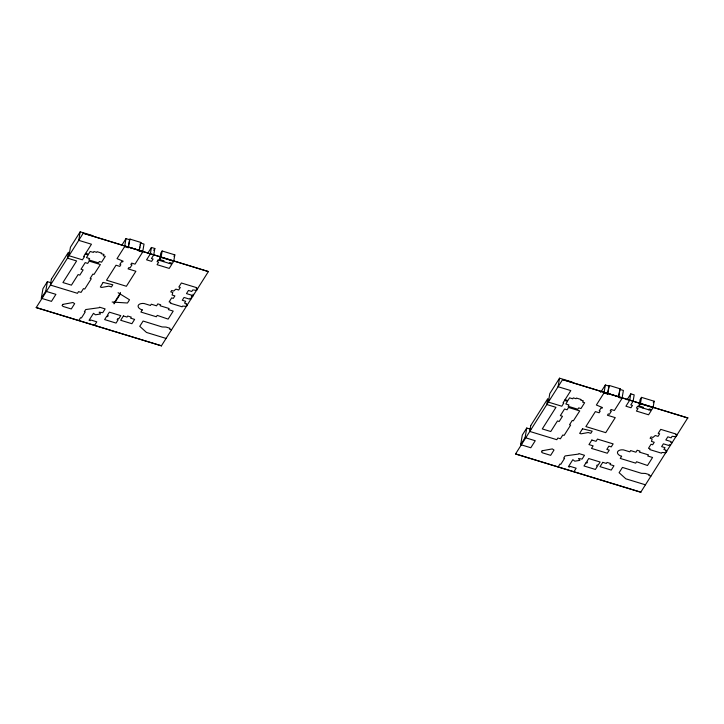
<?xml version="1.0" encoding="UTF-8"?>
<svg xmlns="http://www.w3.org/2000/svg" width="724" height="724" viewBox="0 0 724 724"><rect width="100%" height="100%" fill="white"/><g stroke="black" fill="none" stroke-linecap="round" stroke-linejoin="round"><path stroke-width="1.09" d="M36.2 307.573L161.416 345.81L36.2 307.573L83.233 233.237L208.431 271.581L83.233 233.237M41.313 298.27L45.757 291.256L55.902 294.351L51.458 301.365L41.313 298.27L42.951 288.677L47.395 281.663L51.449 282.903M45.757 291.256L47.395 281.663M80.192 231.807L78.735 240.341L91.459 244.223L83.676 256.513L84.4 256.739L82.436 259.835L68.988 255.726L70.445 247.201L80.192 231.807L92.916 235.698M114.41 301.754L114.048 303.845L120.003 294.532L120.365 292.442M142.655 252.079L135.026 264.133L131.687 263.111L130.836 264.459L132.003 264.821L130.058 267.889L128.917 267.545L128.067 268.876L135.886 271.265L126.383 286.27L106.528 280.206L116.012 265.228L119.804 266.387L120.845 264.758L119.84 264.45L121.641 261.608L122.646 261.907L123.107 261.174L117.026 258.64L124.637 246.613L126.003 238.621L129.569 239.707L129.958 239.092L140.845 242.44L139.117 251.002L142.655 252.079L144.022 244.088L140.483 243.011L140.148 245.002M124.637 246.613L128.202 247.698L129.569 239.707M128.202 247.698L129.958 239.092M139.117 251.002L139.804 247.002M151.443 247.472L150.348 253.862L146.574 259.826L151.624 261.373L153.099 259.029L151.443 258.531L153.741 254.902L154.836 248.504L151.443 247.472L147.66 253.436M163.506 261.626L163.977 260.875L159.678 259.563L160.773 253.165L162.149 250.993L174.819 254.857L173.724 261.255L172.393 263.355L169.823 262.568L169.307 263.4M159.678 259.563L161.054 257.382L162.149 250.993M191.634 296.469L191.254 298.695L189.969 298.297L189.462 299.112L184.041 297.455L182.267 300.243L185.67 301.274L184.52 303.094L186.602 303.727L186.113 304.496L187.453 304.904L186.53 306.37L182.593 306.08L182.131 306.804L170.321 303.193L170.81 302.433L169.126 301.917L171.678 297.881L173.308 298.378L174.891 295.881L172.122 295.03L172.783 292.532L170.755 291.917L171.66 290.487L173.597 291.084L175.887 289.138L178.683 289.989L180.294 287.455L178.837 287.012L181.38 282.993L196.675 287.663L196.222 288.369L197.598 288.786L196.611 290.342L192.747 289.935L191.779 291.464L188.466 290.451L186.475 293.6L191.815 295.229L191.317 296.007L192.684 296.424L193.064 294.206M515.551 453.948L640.767 492.193L515.551 453.948L562.584 379.611L687.782 417.956L562.584 379.611M520.665 444.645L525.108 437.631L535.253 440.735L530.81 447.749L520.665 444.645L522.303 435.052L526.746 428.038L530.81 429.278M525.108 437.631L526.746 428.038M559.543 378.19L558.086 386.716L570.811 390.598L563.028 402.897L563.761 403.114L561.797 406.218L548.34 402.11L549.797 393.584L559.543 378.19L572.268 382.073M622.016 398.453L614.377 410.508L611.038 409.494L610.187 410.843L611.355 411.196L609.409 414.273L608.269 413.92L607.427 415.259L615.246 417.639L605.744 432.653L585.879 426.581L595.363 411.612L599.164 412.771L600.196 411.132L599.201 410.825L601.001 407.983L601.997 408.282L602.468 407.549L596.377 405.015L603.988 392.987L605.355 384.996L608.92 386.082L609.309 385.476L620.206 388.815L618.477 397.376L622.016 398.453L623.382 390.462L619.844 389.385L618.477 397.376M603.988 392.987L607.554 394.082L608.92 386.082M607.554 394.082L609.309 385.476M630.794 393.847L629.699 400.236L625.925 406.209L630.975 407.748L632.459 405.413L630.803 404.906L633.102 401.277L634.188 394.879L630.794 393.847L627.02 399.811M642.858 408.001L643.337 407.25L639.039 405.938L640.134 399.539L641.509 397.367L654.17 401.232L653.075 407.63L651.745 409.73L649.184 408.951L648.659 409.775M639.039 405.938L640.414 403.766L641.509 397.367M121.903 245.092L126.003 238.621M78.825 320.479L80.59 317.691L81.441 317.954L85.224 311.972L84.364 311.709L85.731 309.555L99.188 307.7L99.523 307.184L105.134 308.895L102.718 312.714L99.143 312.162L100.509 313.99L95.459 314.804L93.487 313.311L89.052 320.307L90.238 320.669L90.681 319.963L96.799 321.827L94.609 325.302M140.483 243.011L140.845 242.44M153.687 250.323L154.836 248.504M173.932 256.26L174.819 254.857M161.416 345.81L208.449 271.473M600.667 392.399L605.355 384.996M558.177 466.853L559.942 464.066L560.792 464.328L564.584 458.346L563.725 458.084L565.082 455.93L578.548 454.084L578.874 453.559L584.494 455.278L582.078 459.088L578.494 458.536L579.861 460.364L574.811 461.179L572.838 459.686L568.412 466.681L569.589 467.043L570.041 466.337L576.159 468.202L573.96 471.677M619.844 389.385L620.206 388.815M653.283 402.635L654.17 401.232M640.767 492.193L687.8 417.848M114.564 302.189L119.903 293.835M112.148 302.035L127.469 303.012L129.515 299.781L118.103 292.722M161.054 257.382L173.724 261.255M640.414 403.766L653.075 407.63M85.694 253.319L88.509 254.178L90.229 251.463L93.369 252.414L93.939 251.509L96.69 252.35L97.097 251.699L101.604 253.074L101.242 253.653L103.994 254.486L103.215 255.708L105.297 256.35L101.586 262.197L99.333 261.509L98.482 262.857L88.799 259.898L89.622 258.586L86.455 257.617L88.129 254.975L85.215 254.079M565.055 399.702L567.86 400.553L569.589 397.838L572.72 398.797L573.29 397.883L576.042 398.725L576.449 398.073L580.956 399.458L580.594 400.028L583.345 400.87L582.567 402.091L584.648 402.725L580.947 408.571L578.693 407.884L577.833 409.232L568.15 406.273L568.983 404.96L565.815 403.992L567.489 401.349L564.566 400.453M672.044 442.807L670.668 442.391L671.166 441.604L665.827 439.975L667.827 436.834L671.13 437.839L672.098 436.31L675.963 436.717L676.949 435.16L675.582 434.744L676.026 434.038L660.731 429.368L658.188 433.386L659.645 433.83L658.044 436.364L655.247 435.513L652.957 437.459L651.012 436.871L650.116 438.292L652.143 438.907L651.473 441.405L654.243 442.255L652.659 444.753L651.03 444.264L648.478 448.292L650.161 448.808L649.681 449.568L661.492 453.179L661.944 452.455L665.881 452.744L666.813 451.278L665.474 450.871L665.953 450.102L663.872 449.468L665.021 447.658L661.627 446.618L663.392 443.83L668.813 445.486L669.329 444.681L670.605 445.07M171.534 329.764L169.434 329.121L169.977 328.28L166.004 327.067L162.104 326.949L143.099 321.049L139.759 326.316L146.501 332.452L166.049 338.425M650.885 476.139L648.794 475.496L649.328 474.654L645.356 473.442L641.455 473.324L622.45 467.423L619.111 472.7L625.862 478.826L645.401 484.799M607.943 393.467L618.839 396.806M128.591 247.092L139.479 250.432M51.377 279.192L50.381 285.057L77.45 293.32L78.527 291.627L81.052 292.396L83.441 288.623L84.753 289.03L91.278 278.731L90.165 278.387L92.889 274.088L93.993 274.432L100.383 264.531L89.17 261.111L87.722 263.391L85.197 262.622L80.998 269.256L83.124 269.907L79.83 275.111L78.111 274.586L71.423 285.147L62.934 282.55L76.617 260.948L67.422 258.142L68.427 252.278L51.377 279.192M530.737 425.567L529.733 431.432L556.81 439.694L557.887 438.002L560.412 438.771L562.792 435.006L564.105 435.405L570.63 425.106L569.516 424.771L572.241 420.472L573.354 420.807L579.743 410.915L568.53 407.485L567.082 409.775L564.557 408.997L560.349 415.63L562.476 416.282L559.181 421.486L557.462 420.961L550.774 431.522L542.285 428.934L555.969 407.331L546.774 404.517L547.778 398.662L530.737 425.567M103.134 282.432L100.328 287.012L101.731 287.437L108.871 286.152L111.442 286.939L112.817 284.758L103.134 282.432M582.485 428.807L579.68 433.386L581.082 433.812L588.232 432.527L590.802 433.314L592.178 431.142L582.485 428.807M62.825 304.388L62.092 305.537L63.178 306.478L71.296 308.958L74.653 303.655L72.97 302.523L62.825 304.388M106.681 316.352L104.627 319.583L116.039 323.076L118.057 319.89L117.179 319.619L117.867 318.524L118.745 318.795L120.754 315.628L109.369 312.162L107.333 315.374L108.211 315.646L107.595 316.623L106.681 316.352M158.122 259.979L157.054 261.654L158.674 262.151L157.072 264.685L169.226 268.405L171.896 264.188L158.122 259.979M123.415 315.963L120.682 320.279L131.886 323.7L134.619 319.393L130.619 318.171L131.279 317.121L127.677 316.026L127.017 317.067L123.415 315.963M142.257 309.908L140.899 312.053L156.339 316.768L157.217 315.374L168.131 319.112L173.217 311.094L168.384 309.619L169.099 308.505L160.049 305.745L160.674 304.759L157.805 303.881L156.574 305.827L151.271 304.207L150.474 305.465L144.076 303.51A6.054 3.349 9.7 0 0 138.157 305.682A6.054 3.349 9.7 0 0 142.257 309.908M542.176 450.762L541.452 451.921L542.538 452.853L550.647 455.333L554.005 450.029L552.322 448.907L542.176 450.762M591.843 440.047L588.965 444.59L593.119 445.857L591.508 448.409L607.291 453.233L609.255 450.129L606.821 449.396L608.866 446.165L611.246 446.889L613.147 443.893L597.454 439.097L596.042 441.323L591.843 440.047M586.033 462.727L583.978 465.966L595.39 469.451L597.409 466.265L596.531 465.994L597.219 464.908L598.105 465.17L600.106 462.012L588.73 458.536L586.693 461.758L587.571 462.021L586.947 463.007L586.033 462.727M637.473 406.354L636.414 408.037L638.034 408.526L636.423 411.069L648.577 414.78L651.247 410.562L637.473 406.354M602.766 462.346L600.033 466.654L611.246 470.075L613.97 465.767L609.979 464.546L610.64 463.505L607.029 462.401L606.368 463.441L602.766 462.346M621.617 456.283L620.251 458.428L635.69 463.143L636.577 461.749L647.491 465.496L652.568 457.478L647.745 456.002L648.451 454.88L639.401 452.12L640.025 451.133L637.156 450.256L635.925 452.201L630.622 450.581L629.826 451.839L623.436 449.885A6.054 3.349 9.7 0 0 617.509 452.057A6.054 3.349 9.7 0 0 621.617 456.283"/></g></svg>
